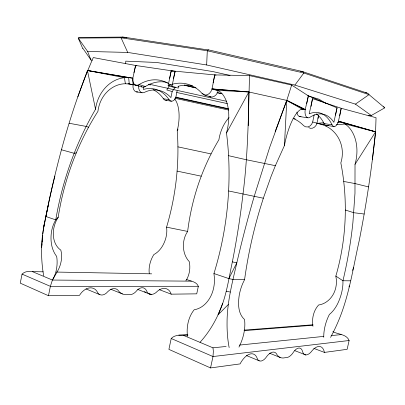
<?xml version="1.0" encoding="UTF-8"?>
<svg xmlns="http://www.w3.org/2000/svg" width="405" height="405" viewBox="0 0 405 405"><rect width="100%" height="100%" fill="white"/><g stroke="black" fill="none" stroke-linecap="round" stroke-linejoin="round"><path stroke-width="0.61" d="M174.631 98.891A29.119 13.745 -79.2 0 1 177.223 130.754C178.428 146.883 178.084 163.114 176.317 179.187A238.606 197.149 -65.1 0 1 166.582 227.154L166.804 229.751A21.121 14.15 -71.9 0 1 165.858 237.948C164.045 244.666 160.127 251.247 153.834 254.603A20.321 13.152 -70.5 0 0 149.268 273.522M200.055 342.26A106.576 77.841 -86.9 0 0 218.037 314.847C226.137 298.232 228.536 279.754 232.348 261.878A477.014 259.833 -82.5 0 0 243.01 193.949C248.073 154.7 248.386 115.111 249.51 75.624L214.772 74.905L171.204 70.834L168.121 85.652L174.368 87.596A50.261 37.326 -77 0 1 175.36 87.207M295.26 118.999A42.125 34.972 -75.3 0 0 293.078 118.397A42.474 35.103 -75.4 0 1 303.618 125.621A6.338 5.29 -69.3 0 0 312.695 122.001L321.135 124.254L325.159 125.732A31.256 29.919 -64.1 0 1 340.828 162.901C344.503 181.551 345.89 200.627 345.1 219.616A186.27 142.666 -86.2 0 1 335.846 276.109L336.332 279.399A23.834 20.635 86.8 0 1 335.375 289.241C333.193 297.002 326.794 303.856 318.593 305.005A24.33 21.085 79.2 0 0 312.959 326.243M248.275 125.682L248.852 91.981L212.028 88.882A7.609 5.69 -72.6 0 1 202.146 93.555A50.762 37.422 -77.1 0 0 168.121 85.652M372.387 159.545L375.582 131.827L376.042 117.708L341.202 108.272L312.528 98.648L309.202 113.845A50.245 26.725 -78.2 0 1 332.034 124.821A7.108 3.635 -80 0 0 338.489 121.161L375.582 131.827C371.785 168.404 366.312 204.803 359.169 240.874C353.53 265.857 349.783 291.438 340.651 315.49A103.103 52.696 -72.9 0 1 330.576 337.39M187.505 336.352A30.557 23.551 85.7 0 1 194.182 309.779C203.978 308.144 210.686 299.168 213.136 290.051A29.788 22.766 -89.2 0 0 214.407 277.683L213.941 273.552A225.787 148.027 -80.5 0 0 227.777 202.895C229.787 179.628 229.478 156.148 226.491 132.977A37.888 21.49 -76.4 0 0 217.986 90.391L215.09 89.257L212.028 88.882L214.772 74.905L216.002 75.183M371.289 115.496L355.423 104.131L294.896 85.085L206.656 64.967L207.309 50.483L208.226 49.81L302.1 71.452L367.32 93.145L368.444 93.737L369.011 94.628L384.75 107.846L371.289 115.496L368.191 115.795M125.661 63.651L125.778 61.15L156.74 62.481L212.888 71.584L230.045 75.482M238.95 347.095A30.41 17 -69.3 0 0 244.509 319.474C237.826 313.48 238.008 303.375 239.244 295.189A29.499 16.175 -71.8 0 1 242.813 283.313L244.579 279.637A217.601 99.078 -76.9 0 1 259.808 209.542L263.341 198.222L271.137 176.251L275.375 165.675L284.442 145.511L286.775 100.394L291.661 85.075L249.51 75.624M291.661 85.075L308.367 95.858L337.046 107.857L333.862 122.305A49.82 26.274 -78.2 0 0 309.835 117.354A7.503 4.04 -80.5 0 1 305.218 109.558L286.775 100.394L269.644 147.455L254.229 196.303A450.117 166.981 -74.8 0 0 236.824 262.82C232.313 282.508 227.089 302.211 227.058 322.582A104.601 54.209 -72.8 0 0 229.154 347.586M41.923 244.18L41.654 247.232A101.427 70.723 -85.7 0 0 43.669 275.759M42.14 241.734L42.302 239.902M42.753 234.981L41.654 247.232C41.837 232.111 45.765 217.465 48.727 202.743A382.254 204.191 -75.5 0 1 54.888 176.064M42.879 233.725L43.133 231.215M43.208 230.708L43.502 228.698M43.578 228.192L48.727 202.743L45.907 216.513L55.758 219.874L58.204 217.252A181.101 116.402 -72 0 1 72.778 161.762C79.436 144.16 87.804 127.2 97.939 111.34A30.917 27.191 -83.9 0 1 125.378 83.739L129.266 84.007L138.738 85.713A6.252 4.425 -83.4 0 0 144.256 92.456A41.745 29.099 -79.6 0 1 170.915 97.59L172.165 91.581L175.066 87.5M311.05 106.388L312.528 98.648M318.016 118.407L318.583 115.445M339.795 115.567L341.202 108.272L338.489 121.161L375.582 131.827L355.018 164.334L354.972 193.291L352.912 222.461A306.291 198.627 -74 0 1 342.954 280.756L342.934 283.799A25.581 12.246 -73.3 0 1 341.42 293.564C339.263 301.345 335.78 309.258 329.386 314.472A24.472 11.244 -72.4 0 0 323.767 337.304M177.132 90.76L175.952 96.8A5.974 4.05 -82.4 0 1 169.067 99.66L163.453 98.79A41.766 29.56 -79.8 0 0 153.105 89.682M44.844 221.14L43.76 226.587L43.872 226.177M43.143 271.821L32.415 271.623C28.861 270.965 24.715 271.431 22.062 274.114L20.25 283.141L48.468 295.716L79.507 295.321A14.615 10.165 -64.9 0 1 96.866 291.241L98.243 293.514A9.578 6.617 -66.7 0 0 107.841 291.6A11.416 7.725 -66.4 0 1 118.994 291.514A21.46 14.448 -68.7 0 0 125.813 294.718L130.501 294.643A11.704 7.811 -68.2 0 0 135.928 291.615L136.384 291.028A9.922 6.485 -67.8 0 1 146.64 290.952A10.758 6.966 -69.1 0 0 150.554 294.425L151.328 294.415A11.806 7.654 -69.2 0 0 156.052 292.521L157.515 291.149A16.119 10.186 -68.4 0 1 171.204 294.167L196.729 293.843L198.344 286.284C196.536 281.531 190.588 281.217 186.614 279.475M312.695 122.001L314.179 114.671M318.527 115.521L316.938 123.393A6.288 5.265 -69.1 0 1 308.6 127.565M48.468 295.716L50.372 286.335L52.397 280.052L191.337 281.156M143.927 86.624L143.34 89.475A42.049 29.514 -79.7 0 1 169.067 99.66M169.649 78.317L171.204 70.834L172.439 71.113M77.841 96.856L87.439 70.495L132.835 78.185A7.017 4.86 -74.6 0 0 139.047 84.605A49.283 35.281 -77.4 0 1 172.019 86.189L175.122 71.305L135.629 65.473L93.297 57.571C72.849 104.115 59.332 153.49 48.58 203.092M178.635 86.321L178.256 88.138L172.019 86.189M213.126 82.767L214.772 74.905M187.606 334.5C182.235 335.234 175.411 334.14 171.209 338.504L168.9 349.373L210.539 367.927L240.089 363.903A17.628 9.234 -68.8 0 1 256.664 357.139L257.793 359.66A11.512 5.969 -69.9 0 0 266.854 356.349A13.674 6.92 -69.6 0 1 277.177 355.018A25.616 12.859 -71.1 0 0 283.227 358L287.53 357.397A13.962 6.936 -70.8 0 0 292.709 353.281L293.164 352.552A11.796 5.716 -70.5 0 1 302.505 351.358A12.747 6.11 -71.3 0 0 305.805 354.952L306.509 354.856A13.998 6.713 -71.4 0 0 310.913 352.147L312.336 350.406A19.045 8.869 -70.8 0 1 324.42 352.416L347.136 349.323L349.12 340.514C346.619 334.049 337.947 334.484 332.89 331.649M306.717 103.609L308.367 95.858L305.218 109.558L301.71 109.056M335.487 115.162L337.046 107.857M210.539 367.927L212.995 356.542L213.359 351.251L212.959 347.824L183.556 335.416L178.787 335.183M137.847 91.879A6.212 4.43 -83.5 0 1 133.053 84.898L132.835 78.185L135.629 65.473L136.779 65.848M133.453 83.111L133.053 84.898L128.188 83.622M133.954 72.622L135.629 65.473M173.345 78.798L175.122 71.305M45.907 216.513L46.038 216.123M352.588 270.408L353.56 267.543M229.068 117.602A28.841 17.395 -76.6 0 0 218.902 139.725C210.565 153.652 203.745 168.47 198.506 183.824A225.534 204.292 82.6 0 0 187.642 231.432L186.275 233.7A20.984 16.215 -86.1 0 0 183.713 241.552C182.645 248.604 184.265 256.365 189.272 261.64A20.28 15.233 -87.9 0 1 185.91 280.711M275.182 131.529L286.775 100.394L305.218 109.558L301.517 108.737M222.694 303.375L218.037 314.847L228.288 304.519M177.223 130.754L178.013 129.068M213.941 273.552L228.871 278.6L236.824 262.82L232.348 261.878M348.938 286.912L349.515 285.829M226.491 132.977L248.852 91.981L286.775 100.394L301.938 109.011L303.659 108.91M132.835 78.185L128.663 77.583L124.421 77.679A34.42 29.514 -76.5 0 0 95.539 109.259C85.642 126.193 77.365 144.058 70.718 162.511A285.186 236.986 -85.7 0 0 55.758 219.874L54.285 222.644A25.505 16.883 -85 0 0 51.43 232.171C50.23 240.489 51.384 249.647 56.68 256.431A24.528 15.699 -86.4 0 1 52.701 279.566L57.221 271.775A24.315 18.382 -64.6 0 0 60.836 250.148C54.316 245.683 52.488 236.991 53.592 229.579A23.743 17.744 -69.1 0 1 56.573 220.118L58.204 217.252M169.29 85.739L166.825 89.956L172.165 91.581M92.117 60.37L90.933 59.92L82.888 48.342M294.896 85.085L303.826 73.016L303.583 72.181L302.575 71.579M355.423 104.131L369.011 94.628L303.826 73.016L207.228 50.762L121.054 37.786L78.236 38.09L82.757 48.559M76.307 152.842L74.181 153.298L61.433 149.764M349.12 340.514L212.995 356.542L171.209 338.504M323.711 122.695L316.938 123.393L321.919 124.3M212.959 347.824L226.157 346.462M239.355 345.1L323.56 336.413M331.103 335.634L341.157 334.601M324.911 123.889L321.135 124.254L323.6 124.699M337.497 122.674L341.901 122.249L345.085 124.006L375.582 131.827M328.895 125.408L325.159 125.732L326.405 125.93M336.368 124.76L345.085 124.006A34.81 25.009 -79 0 1 355.018 164.334M183.556 335.416L187.966 335.067M244.033 330.662L312.695 325.271M244.301 330.1L312.964 324.769M125.13 37.397L122.32 37.093L121.054 37.786L127.732 52.427L206.656 64.967M300.429 71.336L302.1 71.452M122.912 37.073L80.489 37.437L78.378 37.852L78.236 38.09L87.627 51.455L90.933 59.92M198.344 286.284L50.372 286.335L22.062 274.114M350.527 280.822L342.954 280.756L335.846 276.109M244.579 279.637L233.093 279.485L228.871 278.6M56.391 272.064L151.667 273.836M87.627 51.455L127.732 52.427M217.986 90.391L248.852 91.981L215.09 89.257L217.551 89.799M364.176 214.017L353.818 212.726L345.333 210.013M123.586 37.118L208.605 50.028M136.333 91.889L141.993 92.745M299.594 116.564L307.729 117.794M316.199 113.871A49.845 26.927 -78.3 0 1 324.091 123.596L332.034 124.821M165.873 100.334L171.482 101.209M334.115 126.542L326.192 125.307A7.052 3.66 -80.1 0 1 324.091 123.596M95.539 109.259L87.439 70.495L128.663 77.583L129.266 84.007L128.056 83.683M69.184 123.267L86.189 126.431L88.548 127.216M275.375 165.675L246.326 159.742L228.597 155.692M343.744 181.45L355.215 183.607L368.585 186.928M87.439 70.495L124.421 77.679L125.378 83.739M166.582 227.154L187.642 231.432M228.623 190.968L263.341 198.222M177.091 171.107L201.25 176.18M226.329 291.225L230.248 292.051M177.932 146.858L211.061 153.92M149.151 84.68L150.351 84.944L148.635 84.422M176.727 92.467L227.332 103.619M175.876 97.175L228.111 108.651M175.871 97.529L228.693 109.132M175.092 98.304L228.587 110.049M218.199 90.249L212.028 88.882L218.143 90.892A7.533 5.675 -72.5 0 1 209.041 96.182M184.255 85.268L195.995 87.87M216.994 92.522L221.935 93.621M148.959 84.159L226.76 101.336M194.714 87.698L184.397 85.05M217.353 92.765L221.636 93.722M365.715 92.613L366.565 92.866M135.67 85.096L141.993 86.974M139.047 84.605L145.365 86.498A48.808 35.21 -77.3 0 1 167.442 82.529M307.754 95.772L319.14 99.266L325.974 103.457M203.735 94.74L210.813 96.967M202.146 93.555L203.264 93.909M125.955 37.624L126.795 37.903M159.378 289.671L171.204 294.167M313.799 348.376L324.42 352.416M144.337 291.696L146.083 292.375M149.577 293.736L151.328 294.415M137.73 289.428L150.554 294.425M294.739 350.634L305.805 354.952M110.712 289.216L122.442 293.944M269.619 353.216L280.179 357.473M86.037 288.927L99.863 294.668M246.493 355.544L259.22 360.83M32.415 271.623L52.397 280.052M383.662 106.667L384.75 107.846M284.442 145.511A37.427 11.634 -78.4 0 1 301.938 109.011M177.967 86.351A50.261 37.326 -77 0 1 192.471 85.85M300.996 116.488A7.442 4.065 -80.6 0 1 296.895 112.124M166.571 100.303A5.938 4.06 -82.5 0 1 163.453 98.79M145.365 86.498A6.951 4.85 -74.6 0 1 141.244 86.604"/></g></svg>
